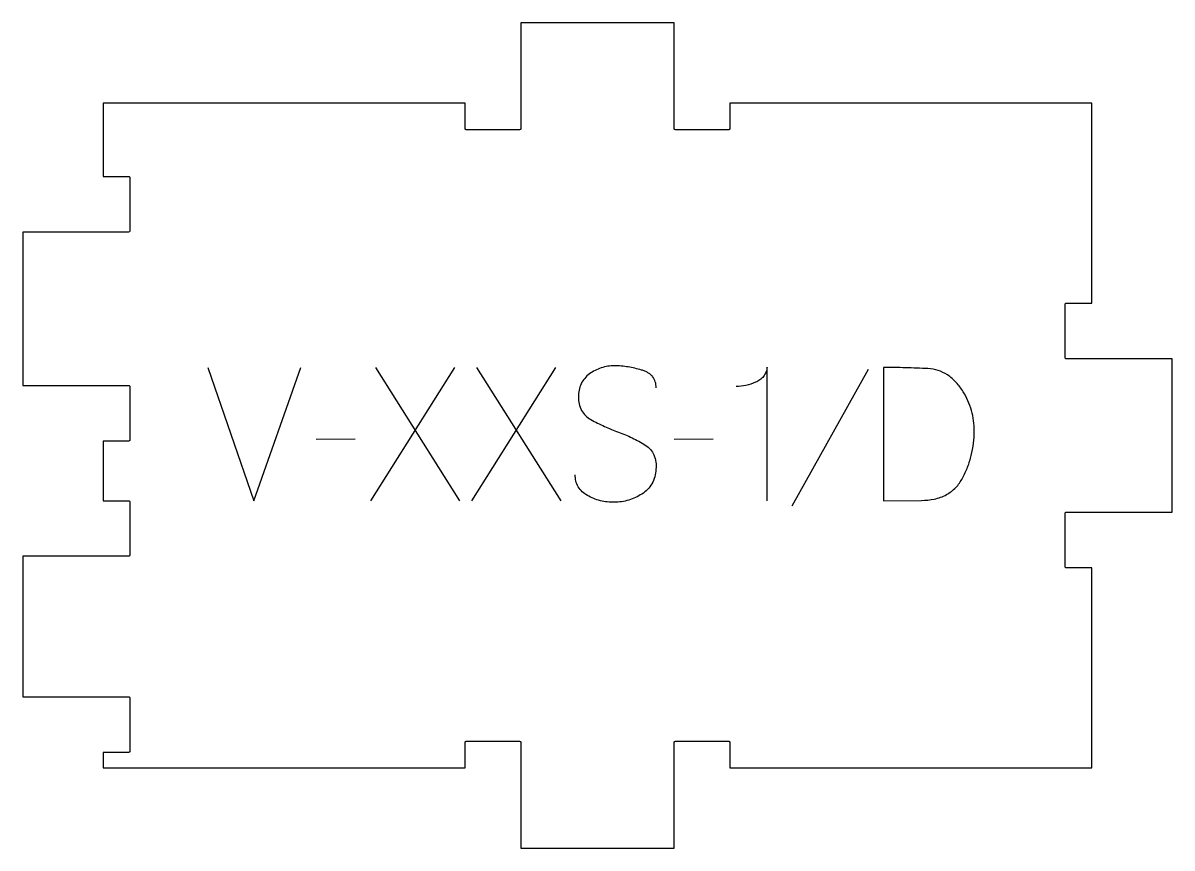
# Model space of a CAD drawing. Extents: x 0 to 258, y 0 to 186.
import ezdxf

# ---------------------------------------------------------------- set-up
doc = ezdxf.new("R2010")
doc.units = 0
doc.layers.add('1_ANYTOOL_1MMDEEP_LABELS_S', color=2, linetype='CONTINUOUS')
doc.layers.add('4_ANYTOOL_CUTTHROUGH_OUTSI', color=5, linetype='CONTINUOUS')

msp = doc.modelspace()

# ---------------------------------------------------------------- linework, layer by layer
at = {"layer": '1_ANYTOOL_1MMDEEP_LABELS_S'}
for p, q in [((96.986837, 108.071713), (78.086837, 78.071713)), ((98.229695, 78.071713), (79.286837, 108.071713)), ((119.701123, 108.071713), (100.801123, 78.071713)), ((120.94398, 78.071713), (102.001123, 108.071713)), ((189.986837, 107.600284), (172.801123, 76.828856)), ((74.658266, 91.957427), (65.872552, 91.871713)), ((155.14398, 91.957427), (146.358266, 91.871713))]:
    msp.add_line(p, q, dxfattribs=at)
msp.add_lwpolyline([(41.529695, 108.071713), (51.901123, 78.071713), (62.44398, 108.071713)], dxfattribs=at)
for points in [[(142.329695, 103.485999, 0.071867), (142.136581, 104.822605, 0.100684), (141.510052, 106.003856, 0.047558), (141.035498, 106.480306, 0.038563), (140.485498, 106.869034, 0.037928), (139.78831, 107.216503, 0.026634), (139.051123, 107.471713, 0.028461), (136.02779, 108.157696, 0.041577), (132.94398, 108.41457, 0.036938), (131.44162, 108.30343, 0.041531), (129.976123, 107.959213, 0.041583), (128.598746, 107.382004, 0.038125), (127.329695, 106.593142, 0.057611), (126.259542, 105.601237, 0.065808), (125.465409, 104.380642, 0.06469), (124.987913, 102.921087, 0.046778), (124.84398, 101.385999, 0.052235), (125.006336, 99.836156, 0.075448), (125.551123, 98.385999, 0.076671), (126.467215, 97.212946, 0.061023), (127.672552, 96.328856, 0.021951), (130.701406, 94.80151, 0.018213), (133.84398, 93.521713, -0.02405), (136.945465, 92.216251, -0.02981), (139.886837, 90.585999, -0.068439), (141.028139, 89.620068, -0.079282), (141.836837, 88.368142, -0.076308), (142.261837, 86.789459, -0.047772), (142.286837, 85.143142, -0.046243), (141.993603, 83.462182, -0.06359), (141.34398, 81.891356, -0.064671), (140.371156, 80.607167, -0.057073), (139.115409, 79.593142, -0.067522), (136.1471, 78.230231, -0.070793), (132.922552, 77.728856, -0.064027), (129.783537, 78.091371, -0.070447), (126.858266, 79.271713, -0.054374), (125.699849, 80.121346, -0.074742), (124.801123, 81.232427, -0.075199), (124.278116, 82.538806, -0.057737), (124.115409, 83.943142)], [(167.272552, 78.071713), (167.272552, 108.11457, -0.057478), (167.008529, 107.021603, -0.075801), (166.46898, 106.041356, -0.075474), (165.653528, 105.257481, -0.055107), (164.658266, 104.707427, -0.039607), (162.516026, 104.007915, -0.05918), (160.286837, 103.743142)]]:
    msp.add_lwpolyline(points, format="xyb", dxfattribs=at)
msp.add_lwpolyline([(193.415409, 108.071713), (193.415409, 78.071713), (201.94398, 78.157427, 0.046402), (204.850354, 78.465603, 0.07465), (207.579695, 79.453856, 0.077785), (209.66268, 81.042878, 0.06915), (211.201123, 83.171713, 0.029998), (212.338649, 85.667029, 0.031416), (213.161837, 88.282427, 0.031395), (213.654481, 90.99975, 0.029153), (213.815409, 93.757427, 0.03275), (213.662929, 96.08285, 0.035889), (213.19398, 98.36457, 0.03592), (212.409121, 100.539938, 0.033706), (211.329695, 102.585999, 0.042675), (209.771211, 104.67575, 0.065683), (207.810052, 106.373499, 0.068103), (205.712325, 107.377406, 0.065471), (203.422552, 107.793142, 0.005437), (198.420431, 107.983196, 0.00471)], format="xyb", close=True, dxfattribs=at)
at = {"layer": '4_ANYTOOL_CUTTHROUGH_OUTSI'}
msp.add_lwpolyline([(99.388666, 18), (99.388666, 23.75, -0.414214), (99.638666, 24), (111.638666, 24, -0.414214), (111.888666, 23.75), (111.888666, 0), (146.388666, 0), (146.388666, 23.75, -0.414214), (146.638666, 24), (158.638666, 24, -0.414214), (158.888666, 23.75), (158.888666, 18), (240.277332, 18), (240.277332, 63), (234.527332, 63, -0.414214), (234.277332, 63.25), (234.277332, 75.25, -0.414214), (234.527332, 75.5), (258.277332, 75.5), (258.277332, 110), (234.527332, 110, -0.414214), (234.277332, 110.25), (234.277332, 122.25, -0.414214), (234.527332, 122.5), (240.277332, 122.5), (240.277332, 167.5), (158.888666, 167.5), (158.888666, 161.75, -0.414214), (158.638666, 161.5), (146.638666, 161.5, -0.414214), (146.388666, 161.75), (146.388666, 185.5), (111.888666, 185.5), (111.888666, 161.75, -0.414214), (111.638666, 161.5), (99.638666, 161.5, -0.414214), (99.388666, 161.75), (99.388666, 167.5), (18, 167.5), (18, 151), (23.75, 151, -0.414214), (24, 150.75), (24, 138.75, -0.414214), (23.75, 138.5), (0, 138.5), (0, 104), (23.75, 104, -0.414214), (24, 103.75), (24, 91.75, -0.414214), (23.75, 91.5), (18, 91.5), (18, 78.089), (23.75, 78.089, -0.414214), (24, 77.839), (24, 65.839, -0.414214), (23.75, 65.589), (0, 65.589), (0, 34), (23.75, 34, -0.414214), (24, 33.75), (24, 21.75, -0.414214), (23.75, 21.5), (18, 21.5), (18, 18)], format="xyb", close=True, dxfattribs=at)

doc.saveas('drawing.dxf')
